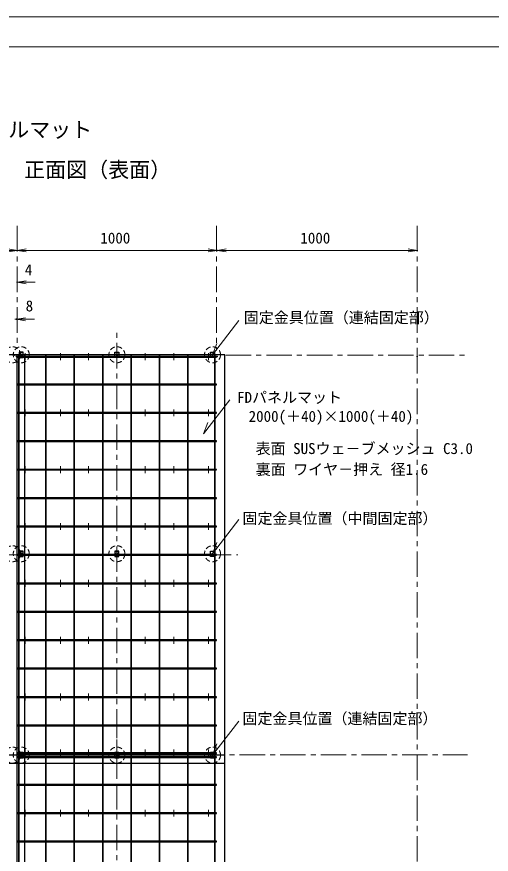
# Model space of a CAD drawing. Units: millimetres, scale not verified. Extents: x -5922 to 5920, y -4161 to 4161.
# Drawn here: x -3772 to -1399, y -23 to 4161 of the extents above; entities that cross this region are included whole.
import ezdxf
from ezdxf.enums import TextEntityAlignment as Align

# ---------------------------------------------------------------- set-up
doc = ezdxf.new("R2010")
doc.units = ezdxf.units.MM
doc.header["$LTSCALE"] = 4
doc.header["$PDMODE"] = 32
doc.header["$PDSIZE"] = 0.8
for name, pattern in [('USER1', [19.05, 12.7, -6.35]), ('USER2', [9.525, 6.35, -3.175]), ('USER3', [50.8, 31.75, -6.35, 6.35, -6.35])]:
    doc.linetypes.add(name, pattern=pattern)
for name, color, linetype, lineweight in [('0-0_0', 7, 'Continuous', 18), ('0-1_WAKU', 7, 'Continuous', 18), ('0-4_D-STR-DIM', 7, 'Continuous', 18), ('0-9_D-BMK', 7, 'USER3', 18), ('0-A_D-STR-HTXT', 7, 'USER2', 18), ('F-3__0-3_D-STR', 4, 'Continuous', 30)]:
    doc.layers.add(name, color=color, linetype=linetype, lineweight=lineweight)
doc.layers.add('0-5_D-STR-TXT', color=7, linetype='Continuous')
doc.layers.add('F-2__0-1_DEFPOINTS', color=7, linetype='Continuous')
doc.styles.add('ＭＳ ゴシック', font='')
doc.styles.get('ＭＳ ゴシック').set_extended_font_data('MS Gothic')

# ---------------------------------------------------------------- blocks, each defined once
blk = doc.blocks.new('_OPEN')
at = {"layer": '0-0_0'}
blk.add_line((0, 0), (-1, 0), dxfattribs=at)
blk.add_lwpolyline([(-1, 0.16667), (0, 0), (-1, -0.16667)], dxfattribs=at)
blk = doc.blocks.new('_D9')
at = {"layer": '0-4_D-STR-DIM'}
for p, q in [((9145.025, 12553.376), (9149.025, 12553.376)), ((9194.025, 12553.376), (9239.025, 12553.376))]:
    blk.add_line(p, q, dxfattribs=at)
at = {"layer": 'F-2__0-1_DEFPOINTS'}
for p in [(9149.025, 12553.376), (9145.025, 12182.85), (9149.025, 12182.85)]:
    blk.add_point(p, dxfattribs=at)
at = {"layer": '0-4_D-STR-DIM', "xscale": 45, "yscale": 45, "rotation": 180}
blk.add_blockref('_OPEN', (9149.025, 12553.376), dxfattribs=at)
at = {"layer": '0-4_D-STR-DIM', "style": 'ＭＳ ゴシック'}
blk.add_text('4', height=54.99, dxfattribs=at).set_placement((9186.543, 12571.733), align=Align.BOTTOM_LEFT)
blk = doc.blocks.new('_D10')
at = {"layer": '0-4_D-STR-DIM'}
blk.add_line((8194.025, 12712.345), (9104.025, 12712.345), dxfattribs=at)
at = {"layer": 'F-2__0-1_DEFPOINTS'}
for p in [(9149.025, 12712.345), (8149.025, 12182.85), (9149.025, 12182.85)]:
    blk.add_point(p, dxfattribs=at)
at = {"layer": '0-4_D-STR-DIM', "xscale": 45, "yscale": 45, "rotation": 180}
blk.add_blockref('_OPEN', (8149.025, 12712.345), dxfattribs=at)
at = {"layer": '0-4_D-STR-DIM', "xscale": 45, "yscale": 45}
blk.add_blockref('_OPEN', (9149.025, 12712.345), dxfattribs=at)
at = {"layer": '0-4_D-STR-DIM', "style": 'ＭＳ ゴシック'}
blk.add_text('1000', height=54.99, dxfattribs=at).set_placement((8564.462, 12730.345), align=Align.BOTTOM_LEFT)
blk = doc.blocks.new('_D21')
at = {"layer": '0-4_D-STR-DIM'}
for p, q in [((9137.025, 12368.911), (9145.025, 12368.911)), ((9190.025, 12368.911), (9235.025, 12368.911))]:
    blk.add_line(p, q, dxfattribs=at)
at = {"layer": 'F-2__0-1_DEFPOINTS'}
for p in [(9145.025, 12368.911), (9137.025, 12189.25), (9145.025, 12182.85)]:
    blk.add_point(p, dxfattribs=at)
at = {"layer": '0-4_D-STR-DIM', "xscale": 45, "yscale": 45, "rotation": 180}
blk.add_blockref('_OPEN', (9145.025, 12368.911), dxfattribs=at)
at = {"layer": '0-4_D-STR-DIM', "style": 'ＭＳ ゴシック'}
blk.add_text('8', height=54.99, dxfattribs=at).set_placement((9190.899, 12391.387), align=Align.BOTTOM_LEFT)
blk = doc.blocks.new('_D27')
at = {"layer": '0-4_D-STR-DIM'}
blk.add_line((9194.025, 12712.345), (10104.025, 12712.345), dxfattribs=at)
at = {"layer": 'F-2__0-1_DEFPOINTS'}
for p in [(10149.025, 12712.345), (9149.025, 12182.85), (10149.025, 12182.85)]:
    blk.add_point(p, dxfattribs=at)
at = {"layer": '0-4_D-STR-DIM', "xscale": 45, "yscale": 45, "rotation": 180}
blk.add_blockref('_OPEN', (9149.025, 12712.345), dxfattribs=at)
at = {"layer": '0-4_D-STR-DIM', "xscale": 45, "yscale": 45}
blk.add_blockref('_OPEN', (10149.025, 12712.345), dxfattribs=at)
at = {"layer": '0-4_D-STR-DIM', "style": 'ＭＳ ゴシック'}
blk.add_text('1000', height=54.99, dxfattribs=at).set_placement((9564.462, 12730.345), align=Align.BOTTOM_LEFT)
blk = doc.blocks.new('_D28')
at = {"layer": '0-4_D-STR-DIM'}
blk.add_line((10194.025, 12712.345), (11104.025, 12712.345), dxfattribs=at)
at = {"layer": 'F-2__0-1_DEFPOINTS'}
for p in [(11149.025, 12712.345), (10149.025, 12182.85), (11149.025, 12182.85)]:
    blk.add_point(p, dxfattribs=at)
at = {"layer": '0-4_D-STR-DIM', "xscale": 45, "yscale": 45, "rotation": 180}
blk.add_blockref('_OPEN', (10149.025, 12712.345), dxfattribs=at)
at = {"layer": '0-4_D-STR-DIM', "xscale": 45, "yscale": 45}
blk.add_blockref('_OPEN', (11149.025, 12712.345), dxfattribs=at)
at = {"layer": '0-4_D-STR-DIM', "style": 'ＭＳ ゴシック'}
blk.add_text('1000', height=54.99, dxfattribs=at).set_placement((10564.462, 12730.345), align=Align.BOTTOM_LEFT)

msp = doc.modelspace()

# ---------------------------------------------------------------- linework, layer by layer
at = {"layer": '0-1_WAKU'}
msp.add_line((-5921.908, 4011.081), (5919.842, 4011.081), dxfattribs=at)
msp.add_lwpolyline([(-5921.908, -4160.919), (5919.842, -4160.919), (5919.842, 4161.081), (-5921.908, 4161.081)], close=True, dxfattribs=at)
at = {"layer": '0-9_D-BMK'}
for p, q in [((-3769.223, 3116.109), (-3769.223, 2502.706)), ((-2773.223, 3116.109), (-2773.223, 2493.429)), ((-1769.223, 3116.109), (-1769.223, -1818.086)), ((-3271.223, 372.387), (-3271.223, 2597.874)), ((-3729.873, 2445.217), (-3729.873, 2479.89)), ((-3553.623, 2445.217), (-3553.623, 2479.89)), ((-3413.223, 2445.217), (-3413.223, 2479.89)), ((-3129.223, 2445.217), (-3129.223, 2479.89)), ((-2987.223, 2445.217), (-2987.223, 2479.89)), ((-2812.873, 2445.217), (-2812.873, 2479.89)), ((-2727.097, 2470.603), (-1517.339, 2470.603)), ((-3729.873, 2165.217), (-3729.873, 2199.89)), ((-3729.873, 2165.217), (-3729.873, 2199.89)), ((-3553.623, 2165.217), (-3553.623, 2199.89)), ((-3413.223, 2165.217), (-3413.223, 2199.89)), ((-3129.223, 2165.217), (-3129.223, 2199.89)), ((-2987.223, 2165.217), (-2987.223, 2199.89)), ((-2812.873, 2165.217), (-2812.873, 2199.89)), ((-3729.873, 1881.217), (-3729.873, 1915.89)), ((-3729.873, 1881.217), (-3729.873, 1915.89)), ((-3553.623, 1881.217), (-3553.623, 1915.89)), ((-3413.223, 1881.217), (-3413.223, 1915.89)), ((-3129.223, 1881.217), (-3129.223, 1915.89)), ((-2987.223, 1881.217), (-2987.223, 1915.89)), ((-2812.873, 1881.217), (-2812.873, 1915.89)), ((-3729.873, 1597.217), (-3729.873, 1631.89)), ((-3729.873, 1597.217), (-3729.873, 1631.89)), ((-3553.623, 1597.217), (-3553.623, 1631.89)), ((-3413.223, 1597.217), (-3413.223, 1631.89)), ((-3129.223, 1597.217), (-3129.223, 1631.89)), ((-2987.223, 1597.217), (-2987.223, 1631.89)), ((-2812.873, 1597.217), (-2812.873, 1631.89)), ((-4858.369, 1472.603), (-2666.532, 1472.603)), ((-3729.873, 1313.217), (-3729.873, 1347.89)), ((-3729.873, 1313.217), (-3729.873, 1347.89)), ((-3553.623, 1313.217), (-3553.623, 1347.89)), ((-3413.223, 1313.217), (-3413.223, 1347.89)), ((-3129.223, 1313.217), (-3129.223, 1347.89)), ((-2987.223, 1313.217), (-2987.223, 1347.89)), ((-2812.873, 1313.217), (-2812.873, 1347.89)), ((-3729.873, 1029.217), (-3729.873, 1063.89)), ((-3729.873, 1029.217), (-3729.873, 1063.89)), ((-3553.623, 1029.217), (-3553.623, 1063.89)), ((-3413.223, 1029.217), (-3413.223, 1063.89)), ((-3129.223, 1029.217), (-3129.223, 1063.89)), ((-2987.223, 1029.217), (-2987.223, 1063.89)), ((-2812.873, 1029.217), (-2812.873, 1063.89)), ((-3729.873, 745.217), (-3729.873, 779.89)), ((-3729.873, 745.217), (-3729.873, 779.89)), ((-3553.623, 745.217), (-3553.623, 779.89)), ((-3413.223, 745.217), (-3413.223, 779.89)), ((-3129.223, 745.217), (-3129.223, 779.89)), ((-2987.223, 745.217), (-2987.223, 779.89)), ((-2812.873, 745.217), (-2812.873, 779.89)), ((-3271.223, -1627.613), (-3271.223, 597.874)), ((-5096.026, 474.603), (-1517.339, 474.603)), ((-3729.873, 465.217), (-3729.873, 499.89)), ((-3729.873, 465.217), (-3729.873, 499.89)), ((-3553.623, 465.217), (-3553.623, 499.89)), ((-3413.223, 465.217), (-3413.223, 499.89)), ((-3129.223, 465.217), (-3129.223, 499.89)), ((-2987.223, 465.217), (-2987.223, 499.89)), ((-2812.873, 465.217), (-2812.873, 499.89)), ((-3729.873, 165.217), (-3729.873, 199.89)), ((-3729.873, 165.217), (-3729.873, 199.89)), ((-3553.623, 165.217), (-3553.623, 199.89)), ((-3413.223, 165.217), (-3413.223, 199.89)), ((-3129.223, 165.217), (-3129.223, 199.89)), ((-2987.223, 165.217), (-2987.223, 199.89)), ((-2812.873, 165.217), (-2812.873, 199.89))]:
    msp.add_line(p, q, dxfattribs=at)
at = {"layer": '0-A_D-STR-HTXT', "linetype": 'Continuous'}
for points in [[(-2661.125, 2642.972), (-2793.023, 2472.603), (-2771.04, 2529.393)], [(-2706.305, 2247.671), (-2838.203, 2077.303), (-2816.22, 2134.092)], [(-2661.125, 1649.072), (-2793.023, 1478.703), (-2771.04, 1535.493)], [(-2661.125, 642.972), (-2793.023, 472.603), (-2771.04, 529.393)]]:
    msp.add_lwpolyline(points, dxfattribs=at)
at = {"layer": '0-A_D-STR-HTXT'}
for centre in [(-3793.023, 2472.603), (-3749.423, 2472.603), (-3271.223, 2472.603), (-2793.023, 2472.603), (-3793.023, 1478.703), (-3749.423, 1478.703), (-3271.223, 1478.703), (-2793.023, 1478.703), (-3793.023, 472.603), (-3793.023, 472.603), (-3749.423, 472.603), (-3749.423, 472.603), (-3271.223, 472.603), (-3271.223, 472.603), (-2793.023, 472.603), (-2793.023, 472.603)]:
    msp.add_circle(centre, 40, dxfattribs=at)
at = {"layer": 'F-3__0-3_D-STR', "linetype": 'USER1'}
for p, q in [((-3739.423, 2484.503), (-3759.423, 2484.503)), ((-3281.223, 2484.503), (-3261.223, 2484.503)), ((-2803.023, 2484.503), (-2783.023, 2484.503)), ((-3739.423, 2460.703), (-3759.423, 2460.703)), ((-3281.223, 2460.703), (-3261.223, 2460.703)), ((-2803.023, 2460.703), (-2783.023, 2460.703)), ((-3759.423, 1490.603), (-3739.423, 1490.603)), ((-3759.423, 1466.803), (-3739.423, 1466.803)), ((-3281.223, 1490.603), (-3261.223, 1490.603)), ((-3281.223, 1466.803), (-3261.223, 1466.803)), ((-2783.023, 1490.603), (-2803.023, 1490.603)), ((-2783.023, 1466.803), (-2803.023, 1466.803)), ((-3739.423, 484.503), (-3759.423, 484.503)), ((-3739.423, 484.503), (-3759.423, 484.503)), ((-3739.423, 460.703), (-3759.423, 460.703)), ((-3739.423, 460.703), (-3759.423, 460.703)), ((-3281.223, 484.503), (-3261.223, 484.503)), ((-3281.223, 484.503), (-3261.223, 484.503)), ((-3281.223, 484.503), (-3261.223, 484.503)), ((-3281.223, 460.703), (-3261.223, 460.703)), ((-3281.223, 460.703), (-3261.223, 460.703)), ((-2803.023, 484.503), (-2783.023, 484.503)), ((-2803.023, 484.503), (-2783.023, 484.503)), ((-2803.023, 460.703), (-2783.023, 460.703)), ((-2803.023, 460.703), (-2783.023, 460.703))]:
    msp.add_line(p, q, dxfattribs=at)
at = {"layer": 'F-3__0-3_D-STR'}
for p, q in [((-2773.223, 2181.003), (-2773.223, 2184.203)), ((-2773.223, 2039.003), (-2773.223, 2042.203)), ((-2773.223, 1329.003), (-2773.223, 1332.203)), ((-2773.223, 181.003), (-2773.223, 184.203)), ((-2773.223, 39.003), (-2773.223, 42.203))]:
    msp.add_line(p, q, dxfattribs=at)
for points in [[(-4771.223, 2472.603), (-4771.223, 432.603), (-3731.223, 432.603), (-3731.223, 2472.603)], [(-3771.223, 2472.603), (-3771.223, 432.603), (-2731.223, 432.603), (-2731.223, 2472.603)], [(-3759.623, 474.603), (-3759.623, 2470.603), (-3762.823, 2470.603), (-3762.823, 474.603)], [(-3759.423, 2486.103), (-3759.423, 2459.103), (-3739.423, 2459.103), (-3739.423, 2486.103)], [(-3624.623, 474.603), (-3624.623, 2470.603), (-3627.823, 2470.603), (-3627.823, 474.603)], [(-3482.623, 474.603), (-3482.623, 2470.603), (-3485.823, 2470.603), (-3485.823, 474.603)], [(-3340.623, 474.603), (-3340.623, 2470.603), (-3343.823, 2470.603), (-3343.823, 474.603)], [(-3261.223, 2486.103), (-3261.223, 2459.103), (-3281.223, 2459.103), (-3281.223, 2486.103)], [(-3198.623, 474.603), (-3198.623, 2470.603), (-3201.823, 2470.603), (-3201.823, 474.603)], [(-3056.623, 474.603), (-3056.623, 2470.603), (-3059.823, 2470.603), (-3059.823, 474.603)], [(-2914.623, 474.603), (-2914.623, 2470.603), (-2917.823, 2470.603), (-2917.823, 474.603)], [(-2783.023, 2486.103), (-2783.023, 2459.103), (-2803.023, 2459.103), (-2803.023, 2486.103)], [(-2779.623, 474.603), (-2779.623, 2470.603), (-2782.823, 2470.603), (-2782.823, 474.603)], [(-2773.223, 2461.003), (-2773.223, 2464.203), (-3769.223, 2464.203), (-3769.223, 2461.003)], [(-2773.223, 2323.003), (-2773.223, 2326.203), (-3769.223, 2326.203), (-3769.223, 2323.003)], [(-2773.223, 2181.003), (-2773.223, 2184.203), (-3769.223, 2184.203), (-3769.223, 2181.003)], [(-2773.223, 2039.003), (-2773.223, 2042.203), (-3769.223, 2042.203), (-3769.223, 2039.003)], [(-2773.223, 1897.003), (-2773.223, 1900.203), (-3769.223, 1900.203), (-3769.223, 1897.003)], [(-2773.223, 1755.003), (-2773.223, 1758.203), (-3769.223, 1758.203), (-3769.223, 1755.003)], [(-2773.223, 1613.003), (-2773.223, 1616.203), (-3769.223, 1616.203), (-3769.223, 1613.003)], [(-2773.223, 1471.003), (-2773.223, 1474.203), (-3769.223, 1474.203), (-3769.223, 1471.003)], [(-3739.423, 1465.203), (-3739.423, 1492.203), (-3759.423, 1492.203), (-3759.423, 1465.203)], [(-3261.223, 1465.203), (-3261.223, 1492.203), (-3281.223, 1492.203), (-3281.223, 1465.203)], [(-2803.023, 1465.203), (-2803.023, 1492.203), (-2783.023, 1492.203), (-2783.023, 1465.203)], [(-2773.223, 1329.003), (-2773.223, 1332.203), (-3769.223, 1332.203), (-3769.223, 1329.003)], [(-2773.223, 1187.003), (-2773.223, 1190.203), (-3769.223, 1190.203), (-3769.223, 1187.003)], [(-2773.223, 1045.003), (-2773.223, 1048.203), (-3769.223, 1048.203), (-3769.223, 1045.003)], [(-2773.223, 903.003), (-2773.223, 906.203), (-3769.223, 906.203), (-3769.223, 903.003)], [(-2773.223, 761.003), (-2773.223, 764.203), (-3769.223, 764.203), (-3769.223, 761.003)], [(-2773.223, 619.003), (-2773.223, 622.203), (-3769.223, 622.203), (-3769.223, 619.003)], [(-4771.223, 472.603), (-4771.223, -1567.397), (-3731.223, -1567.397), (-3731.223, 472.603)], [(-3771.223, 472.603), (-3771.223, -1567.397), (-2731.223, -1567.397), (-2731.223, 472.603)], [(-2773.223, 481.003), (-2773.223, 484.203), (-3769.223, 484.203), (-3769.223, 481.003)], [(-2773.223, 461.003), (-2773.223, 464.203), (-3769.223, 464.203), (-3769.223, 461.003)], [(-3759.623, -1525.397), (-3759.623, 470.603), (-3762.823, 470.603), (-3762.823, -1525.397)], [(-3759.423, 459.103), (-3759.423, 486.103), (-3739.423, 486.103), (-3739.423, 459.103)], [(-3759.423, 486.103), (-3759.423, 459.103), (-3739.423, 459.103), (-3739.423, 486.103)], [(-3624.623, -1525.397), (-3624.623, 470.603), (-3627.823, 470.603), (-3627.823, -1525.397)], [(-3482.623, -1525.397), (-3482.623, 470.603), (-3485.823, 470.603), (-3485.823, -1525.397)], [(-3340.623, -1525.397), (-3340.623, 470.603), (-3343.823, 470.603), (-3343.823, -1525.397)], [(-3261.223, 459.103), (-3261.223, 486.103), (-3281.223, 486.103), (-3281.223, 459.103)], [(-3261.223, 486.103), (-3261.223, 459.103), (-3281.223, 459.103), (-3281.223, 486.103)], [(-3198.623, -1525.397), (-3198.623, 470.603), (-3201.823, 470.603), (-3201.823, -1525.397)], [(-3056.623, -1525.397), (-3056.623, 470.603), (-3059.823, 470.603), (-3059.823, -1525.397)], [(-2914.623, -1525.397), (-2914.623, 470.603), (-2917.823, 470.603), (-2917.823, -1525.397)], [(-2783.023, 459.103), (-2783.023, 486.103), (-2803.023, 486.103), (-2803.023, 459.103)], [(-2783.023, 486.103), (-2783.023, 459.103), (-2803.023, 459.103), (-2803.023, 486.103)], [(-2779.623, -1525.397), (-2779.623, 470.603), (-2782.823, 470.603), (-2782.823, -1525.397)], [(-2773.223, 323.003), (-2773.223, 326.203), (-3769.223, 326.203), (-3769.223, 323.003)], [(-2773.223, 181.003), (-2773.223, 184.203), (-3769.223, 184.203), (-3769.223, 181.003)], [(-2773.223, 39.003), (-2773.223, 42.203), (-3769.223, 42.203), (-3769.223, 39.003)]]:
    msp.add_lwpolyline(points, close=True, dxfattribs=at)
for centre, radius in [((-3749.423, 2472.603), 3.35), ((-3271.223, 2472.603), 3.35), ((-2793.023, 2472.603), 3.35), ((-3749.423, 1478.703), 3.25), ((-3271.223, 1478.703), 3.25), ((-2793.023, 1478.703), 3.25), ((-3749.423, 472.603), 3.35), ((-3749.423, 472.603), 3.35), ((-3271.223, 472.603), 3.35), ((-3271.223, 472.603), 3.35), ((-2793.023, 472.603), 3.35), ((-2793.023, 472.603), 3.35)]:
    msp.add_circle(centre, radius, dxfattribs=at)

# ---------------------------------------------------------------- block references
at = {"layer": '0-4_D-STR-DIM'}
for name in ['_D10', '_D27', '_D28', '_D9', '_D21']:
    msp.add_blockref(name, (-12918.248, -9718.647), dxfattribs=at)

# ---------------------------------------------------------------- texts
at = {"layer": '0-5_D-STR-TXT', "style": 'ＭＳ ゴシック'}
for s, p in [('FDパネルマット', (-4129.585, 3535.807)), ('正面図（表面）', (-3734.744, 3335.443))]:
    msp.add_text(s, height=76.98, dxfattribs=at).set_placement(p, align=Align.BOTTOM_LEFT)
at = {"layer": '0-A_D-STR-HTXT', "style": 'ＭＳ ゴシック'}
for s, p in [('固定金具位置（連結固定部）', (-2636.69, 2614.386)), ('FDパネルマット', (-2670.199, 2215.794)), ('2000(＋40)×1000(＋40)', (-2612.402, 2120.974)), ('表面 SUSウェ－ブメッシュ C3.0 ', (-2577.523, 1960.139)), ('裏面 ワイヤ－押え 径1.6', (-2577.292, 1856.014)), ('固定金具位置（中間固定部）', (-2643.358, 1611.238)), ('固定金具位置（連結固定部）', (-2643.438, 611.54))]:
    msp.add_text(s, height=54.99, dxfattribs=at).set_placement(p, align=Align.BOTTOM_LEFT)

doc.saveas('drawing.dxf')
